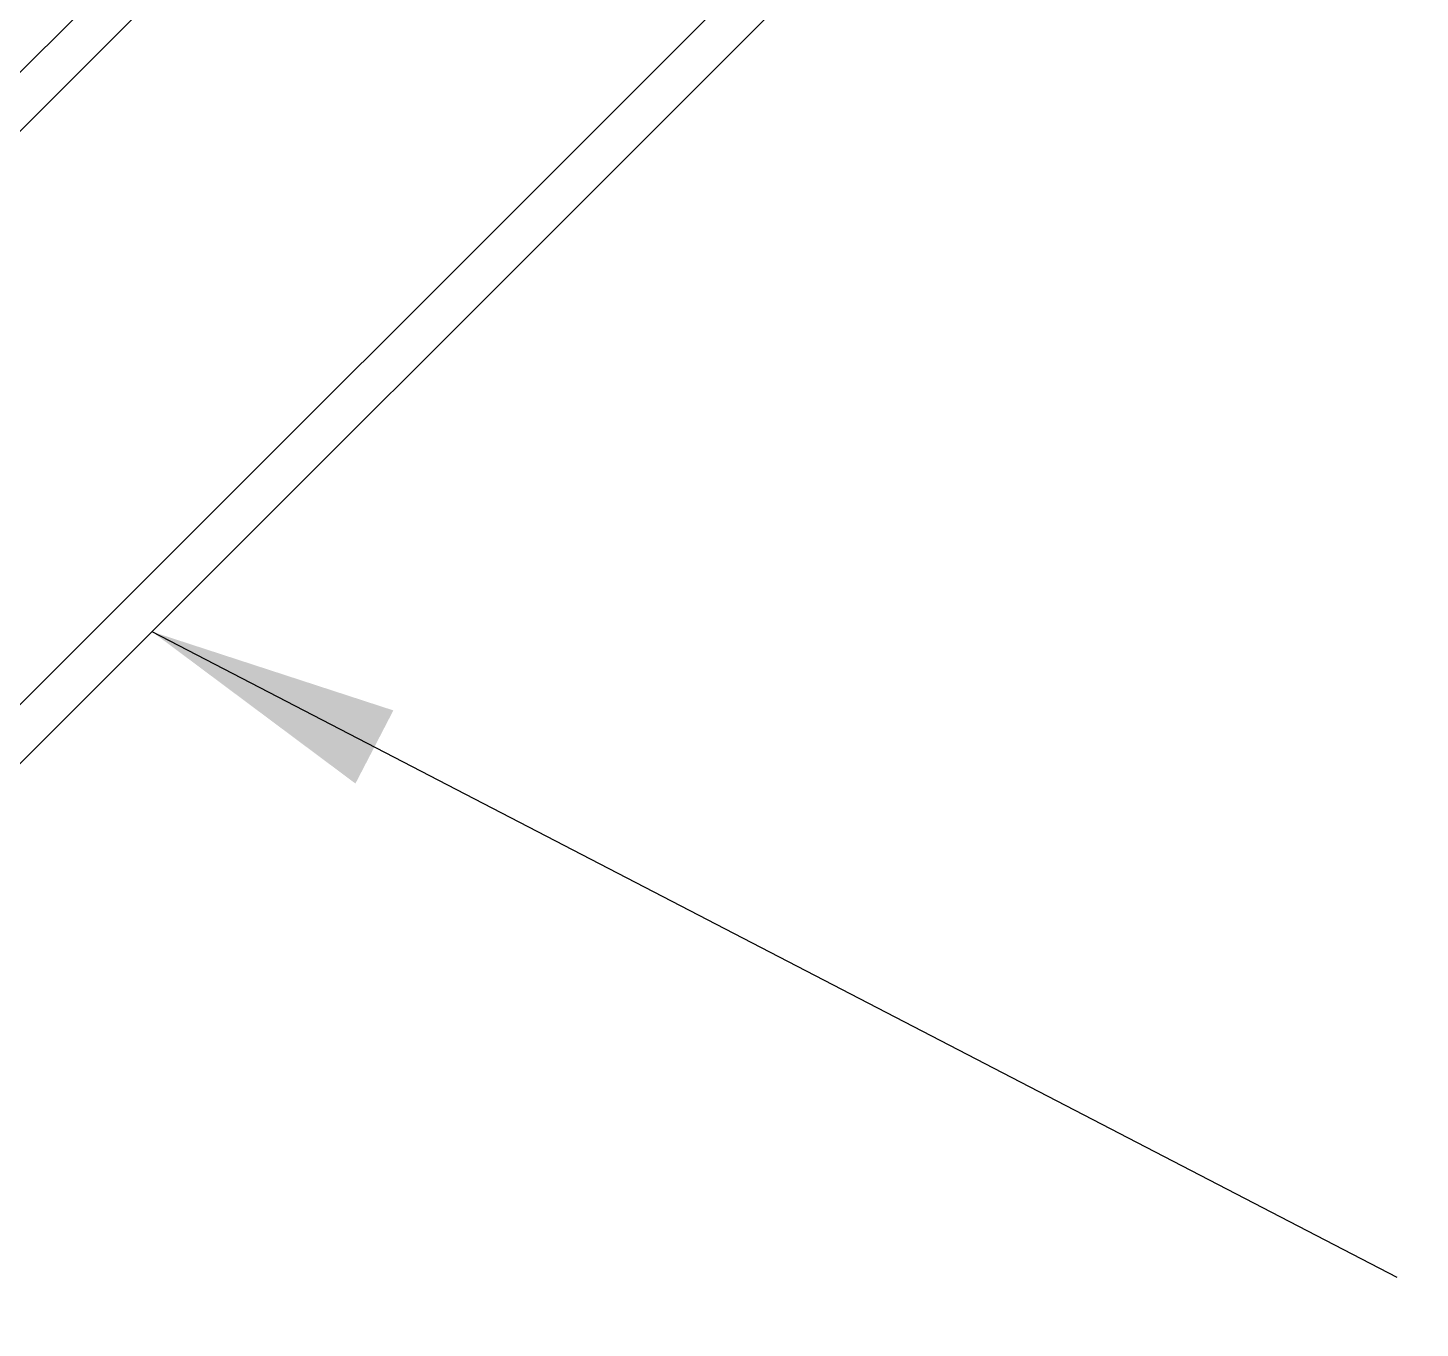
# Model space of a CAD drawing. Extents: x -1396510 to 1250330, y -1892470 to 1623980.
# Drawn here: x -1155210 to -1154654, y -62527 to -62008 of the extents above; entities that cross this region are included whole.
import ezdxf

# ---------------------------------------------------------------- set-up
doc = ezdxf.new("R2010")
doc.units = 0
doc.header["$LTSCALE"] = 1000
doc.header["$MEASUREMENT"] = 0
doc.styles.get("Standard").update_dxf_attribs({"font": 'gbenor.shx', "bigfont": 'gbcbig.shx'})
doc.dimstyles.get("Standard").update_dxf_attribs({"dimscale": 100, "dimtxt": 3.5, "dimasz": 1, "dimexe": 2.5, "dimexo": 3, "dimgap": 1.5, "dimtad": 1, "dimdec": 0, "dimzin": 0, "dimdsep": 46, "dimtxsty": 'Standard', "dimblk": 'ARCHTICK', "dimcen": 0.09, "dimadec": 0, "dimazin": 0, "dimtfac": 1, "dimtdec": 0, "dimtix": 1, "dimtmove": 2, "dimatfit": 3, "dimfxl": 0, "dimtolj": 1, "dimtzin": 0, "dimarcsym": 0})

# ---------------------------------------------------------------- blocks, each defined once
blk = doc.blocks.new('_ArchTick')
at = {"color": 0, "linetype": 'ByBlock', "const_width": 0.4}
blk.add_lwpolyline([(-0.5, -0.5), (0.5, 0.5)], dxfattribs=at)

msp = doc.modelspace()

# ---------------------------------------------------------------- linework, layer by layer
at = {"linetype": 'Continuous'}
for p, q in [((-1156263.47, -63076.32), (-1154791.91, -61604.76)), ((-1156251.69, -63088.1), (-1154780.13, -61616.54)), ((-1156137.25, -63202.53), (-1154665.7, -61730.97)), ((-1156125.47, -63214.31), (-1154653.92, -61742.75))]:
    msp.add_line(p, q, dxfattribs=at)

# ---------------------------------------------------------------- leaders
at = {"color": 7}
msp.add_leader([(-1155160.03, -62248.86), (-1154663.28, -62506.49)], dimstyle='Standard', override={"dimgap": 100, "dimtad": 0}, dxfattribs=at)

doc.saveas('drawing.dxf')
